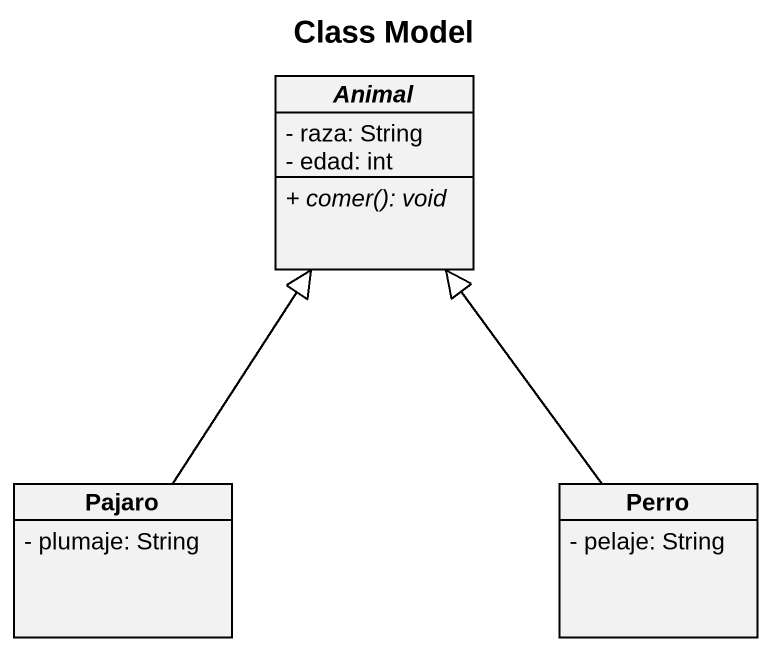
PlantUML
@startuml
title Class Model
hide circle
hide empty members
skinparam classAttributeIconSize 0
abstract class Animal {
  - raza: String
  - edad: int
  {abstract} + comer(): void
}
class Pajaro {
  - plumaje: String
}
class Perro {
  - pelaje: String
}
Pajaro -up-|> Animal
Perro -up-|> Animal
@enduml
